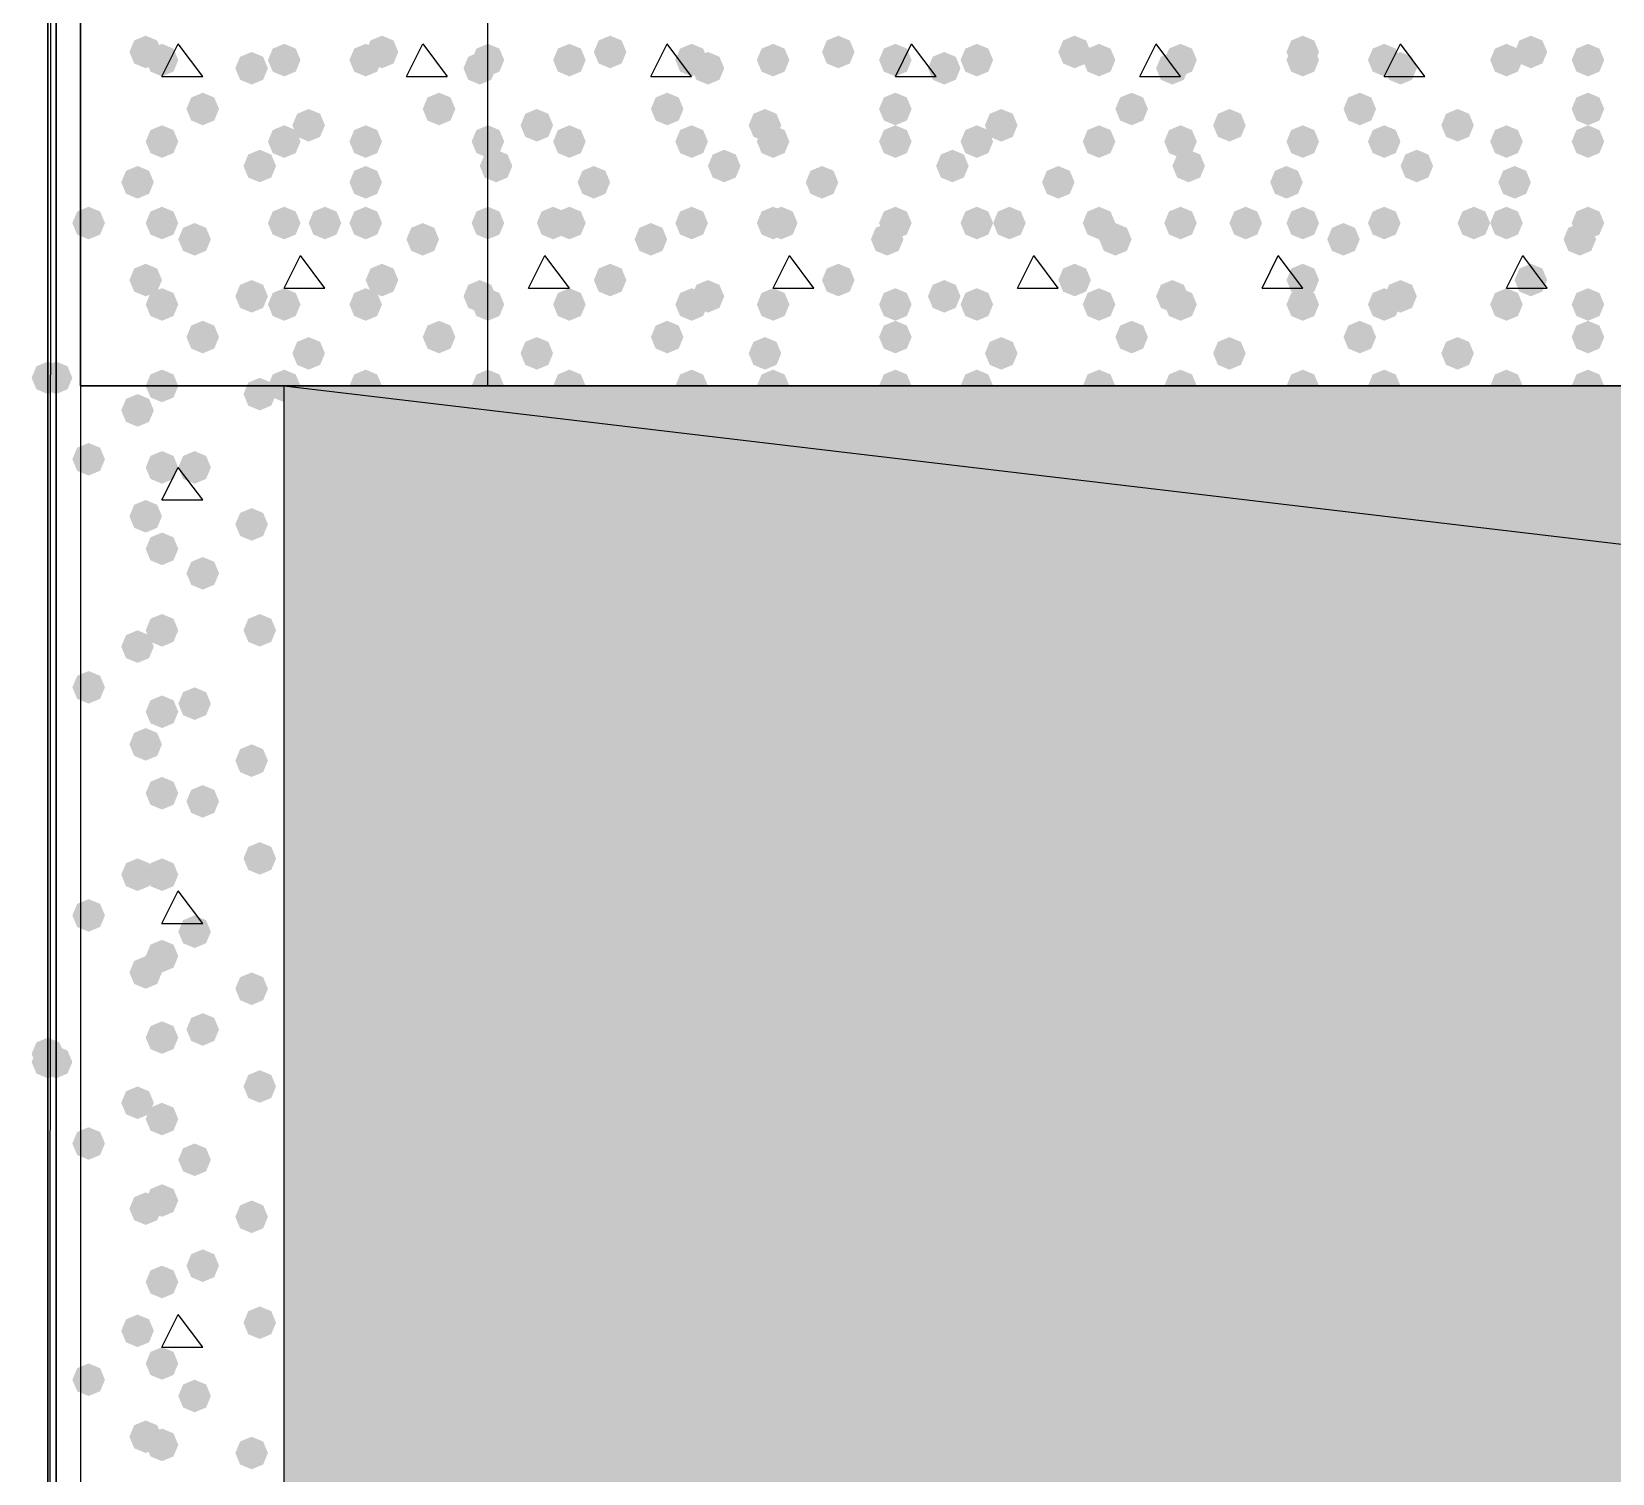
# Model space of a CAD drawing. Header units: millimetres. Extents: x 0 to 420, y 0 to 297.
# Drawn here: x 32.22 to 40.43, y 119.53 to 127.02 of the extents above; entities that cross this region are included whole.
import ezdxf

# ---------------------------------------------------------------- set-up
doc = ezdxf.new("R2010")
doc.units = ezdxf.units.MM
doc.layers.get('0').update_dxf_attribs({"linetype": 'CONTINUOUS'})

msp = doc.modelspace()

# ---------------------------------------------------------------- hatches: boundary and pattern name
at = {"true_color": 0x000007}
h = msp.add_hatch(color=0, dxfattribs=at)
h.paths.add_polyline_path([(32.342667, 226.271667), (32.342667, 82.677)], flags=0)
h.paths.add_polyline_path([(32.342667, 82.677), (32.342667, 226.271667)], flags=0)
for points in [[(32.893, 126.915333), (32.868129, 126.855538), (32.808333, 126.830667), (32.748537, 126.855538), (32.723667, 126.915333), (32.748537, 126.975129), (32.808333, 127), (32.868129, 126.975129)], [(34.120667, 126.915333), (34.095796, 126.855538), (34.036, 126.830667), (33.976204, 126.855538), (33.951333, 126.915333), (33.976204, 126.975129), (34.036, 127), (34.095796, 126.975129)], [(32.977667, 126.873), (32.952796, 126.813204), (32.893, 126.788333), (32.833204, 126.813204), (32.808333, 126.873), (32.833204, 126.932796), (32.893, 126.957667), (32.952796, 126.932796)], [(33.443333, 126.830667), (33.418463, 126.770871), (33.358667, 126.746), (33.298871, 126.770871), (33.274, 126.830667), (33.298871, 126.890462), (33.358667, 126.915333), (33.418462, 126.890463)], [(33.612667, 126.873), (33.587796, 126.813204), (33.528, 126.788333), (33.468204, 126.813204), (33.443333, 126.873), (33.468204, 126.932796), (33.528, 126.957667), (33.587796, 126.932796)], [(34.036, 126.873), (34.011129, 126.813204), (33.951333, 126.788333), (33.891537, 126.813204), (33.866667, 126.873), (33.891537, 126.932796), (33.951333, 126.957667), (34.011129, 126.932796)], [(34.628667, 126.830667), (34.603796, 126.770871), (34.544, 126.746), (34.484204, 126.770871), (34.459333, 126.830667), (34.484204, 126.890462), (34.544, 126.915333), (34.603796, 126.890463)], [(33.189333, 126.619), (33.164462, 126.559204), (33.104667, 126.534333), (33.044871, 126.559204), (33.02, 126.619), (33.044871, 126.678796), (33.104667, 126.703667), (33.164462, 126.678796)], [(34.417, 126.619), (34.392129, 126.559204), (34.332333, 126.534333), (34.272538, 126.559204), (34.247667, 126.619), (34.272537, 126.678796), (34.332333, 126.703667), (34.392129, 126.678796)], [(33.739667, 126.534333), (33.714796, 126.474537), (33.655, 126.449667), (33.595204, 126.474537), (33.570333, 126.534333), (33.595204, 126.594129), (33.655, 126.619), (33.714796, 126.594129)], [(32.977667, 126.449667), (32.952796, 126.389871), (32.893, 126.365), (32.833204, 126.389871), (32.808333, 126.449667), (32.833204, 126.509462), (32.893, 126.534333), (32.952796, 126.509463)], [(33.612667, 126.449667), (33.587796, 126.389871), (33.528, 126.365), (33.468204, 126.389871), (33.443333, 126.449667), (33.468204, 126.509462), (33.528, 126.534333), (33.587796, 126.509463)], [(34.036, 126.449667), (34.011129, 126.389871), (33.951333, 126.365), (33.891537, 126.389871), (33.866667, 126.449667), (33.891537, 126.509462), (33.951333, 126.534333), (34.011129, 126.509463)], [(33.485667, 126.322667), (33.460796, 126.262871), (33.401, 126.238), (33.341204, 126.262871), (33.316333, 126.322667), (33.341204, 126.382462), (33.401, 126.407333), (33.460796, 126.382463)], [(32.850667, 126.238), (32.825796, 126.178204), (32.766, 126.153333), (32.706204, 126.178204), (32.681333, 126.238), (32.706204, 126.297796), (32.766, 126.322667), (32.825796, 126.297796)], [(34.036, 126.238), (34.011129, 126.178204), (33.951333, 126.153333), (33.891537, 126.178204), (33.866667, 126.238), (33.891537, 126.297796), (33.951333, 126.322667), (34.011129, 126.297796)], [(32.596667, 126.026333), (32.571796, 125.966537), (32.512, 125.941667), (32.452204, 125.966537), (32.427333, 126.026333), (32.452204, 126.086129), (32.512, 126.111), (32.571796, 126.086129)], [(32.977667, 126.026333), (32.952796, 125.966537), (32.893, 125.941667), (32.833204, 125.966537), (32.808333, 126.026333), (32.833204, 126.086129), (32.893, 126.111), (32.952796, 126.086129)], [(33.612667, 126.026333), (33.587796, 125.966537), (33.528, 125.941667), (33.468204, 125.966537), (33.443333, 126.026333), (33.468204, 126.086129), (33.528, 126.111), (33.587796, 126.086129)], [(33.824333, 126.026333), (33.799462, 125.966537), (33.739667, 125.941667), (33.679871, 125.966537), (33.655, 126.026333), (33.679871, 126.086129), (33.739667, 126.111), (33.799462, 126.086129)], [(34.036, 126.026333), (34.011129, 125.966537), (33.951333, 125.941667), (33.891537, 125.966537), (33.866667, 126.026333), (33.891537, 126.086129), (33.951333, 126.111), (34.011129, 126.086129)], [(33.147, 125.941667), (33.122129, 125.881871), (33.062333, 125.857), (33.002538, 125.881871), (32.977667, 125.941667), (33.002537, 126.001462), (33.062333, 126.026333), (33.122129, 126.001463)], [(34.332333, 125.941667), (34.307463, 125.881871), (34.247667, 125.857), (34.187871, 125.881871), (34.163, 125.941667), (34.187871, 126.001462), (34.247667, 126.026333), (34.307462, 126.001463)], [(32.893, 125.73), (32.868129, 125.670204), (32.808333, 125.645333), (32.748537, 125.670204), (32.723667, 125.73), (32.748537, 125.789796), (32.808333, 125.814667), (32.868129, 125.789796)], [(34.120667, 125.73), (34.095796, 125.670204), (34.036, 125.645333), (33.976204, 125.670204), (33.951333, 125.73), (33.976204, 125.789796), (34.036, 125.814667), (34.095796, 125.789796)], [(32.977667, 125.603), (32.952796, 125.543204), (32.893, 125.518333), (32.833204, 125.543204), (32.808333, 125.603), (32.833204, 125.662796), (32.893, 125.687667), (32.952796, 125.662796)], [(33.443333, 125.645333), (33.418463, 125.585538), (33.358667, 125.560667), (33.298871, 125.585538), (33.274, 125.645333), (33.298871, 125.705129), (33.358667, 125.73), (33.418462, 125.705129)], [(33.612667, 125.603), (33.587796, 125.543204), (33.528, 125.518333), (33.468204, 125.543204), (33.443333, 125.603), (33.468204, 125.662796), (33.528, 125.687667), (33.587796, 125.662796)], [(34.036, 125.603), (34.011129, 125.543204), (33.951333, 125.518333), (33.891537, 125.543204), (33.866667, 125.603), (33.891537, 125.662796), (33.951333, 125.687667), (34.011129, 125.662796)], [(34.628667, 125.645333), (34.603796, 125.585538), (34.544, 125.560667), (34.484204, 125.585538), (34.459333, 125.645333), (34.484204, 125.705129), (34.544, 125.73), (34.603796, 125.705129)], [(33.189333, 125.433667), (33.164462, 125.373871), (33.104667, 125.349), (33.044871, 125.373871), (33.02, 125.433667), (33.044871, 125.493462), (33.104667, 125.518333), (33.164462, 125.493463)], [(34.417, 125.433667), (34.392129, 125.373871), (34.332333, 125.349), (34.272538, 125.373871), (34.247667, 125.433667), (34.272537, 125.493462), (34.332333, 125.518333), (34.392129, 125.493463)], [(33.739667, 125.349), (33.714796, 125.289204), (33.655, 125.264333), (33.595204, 125.289204), (33.570333, 125.349), (33.595204, 125.408796), (33.655, 125.433667), (33.714796, 125.408796)], [(32.977667, 125.179667), (32.952796, 125.119871), (32.893, 125.095), (32.833204, 125.119871), (32.808333, 125.179667), (32.833204, 125.239462), (32.893, 125.264333), (32.952796, 125.239463)], [(33.612667, 125.179667), (33.587796, 125.119871), (33.528, 125.095), (33.468204, 125.119871), (33.443333, 125.179667), (33.468204, 125.239462), (33.528, 125.264333), (33.587796, 125.239463)], [(34.036, 125.179667), (34.011129, 125.119871), (33.951333, 125.095), (33.891537, 125.119871), (33.866667, 125.179667), (33.891537, 125.239462), (33.951333, 125.264333), (34.011129, 125.239463)]]:
    msp.add_hatch(color=0, dxfattribs=at).paths.add_polyline_path(points, flags=0)
at = {"true_color": 0x000008}
for points in [[(35.306, 126.915333), (35.281129, 126.855538), (35.221333, 126.830667), (35.161537, 126.855538), (35.136667, 126.915333), (35.161537, 126.975129), (35.221333, 127), (35.281129, 126.975129)], [(36.491333, 126.915333), (36.466462, 126.855538), (36.406667, 126.830667), (36.346871, 126.855538), (36.322, 126.915333), (36.346871, 126.975129), (36.406667, 127), (36.466462, 126.975129)], [(37.719, 126.915333), (37.694129, 126.855538), (37.634333, 126.830667), (37.574538, 126.855538), (37.549667, 126.915333), (37.574537, 126.975129), (37.634333, 127), (37.694129, 126.975129)], [(38.904333, 126.915333), (38.879462, 126.855538), (38.819667, 126.830667), (38.759871, 126.855538), (38.735, 126.915333), (38.759871, 126.975129), (38.819667, 127), (38.879462, 126.975129)], [(40.089667, 126.915333), (40.064796, 126.855538), (40.005, 126.830667), (39.945204, 126.855538), (39.920333, 126.915333), (39.945204, 126.975129), (40.005, 127), (40.064796, 126.975129)], [(34.671, 126.873), (34.646129, 126.813204), (34.586333, 126.788333), (34.526537, 126.813204), (34.501667, 126.873), (34.526537, 126.932796), (34.586333, 126.957667), (34.646129, 126.932796)], [(35.094333, 126.873), (35.069462, 126.813204), (35.009667, 126.788333), (34.949871, 126.813204), (34.925, 126.873), (34.949871, 126.932796), (35.009667, 126.957667), (35.069462, 126.932796)], [(35.729333, 126.873), (35.704462, 126.813204), (35.644667, 126.788333), (35.584871, 126.813204), (35.56, 126.873), (35.584871, 126.932796), (35.644667, 126.957667), (35.704462, 126.932796)], [(35.814, 126.830667), (35.789129, 126.770871), (35.729333, 126.746), (35.669538, 126.770871), (35.644667, 126.830667), (35.669537, 126.890462), (35.729333, 126.915333), (35.789129, 126.890463)], [(36.152667, 126.873), (36.127796, 126.813204), (36.068, 126.788333), (36.008204, 126.813204), (35.983333, 126.873), (36.008204, 126.932796), (36.068, 126.957667), (36.127796, 126.932796)], [(36.787667, 126.873), (36.762796, 126.813204), (36.703, 126.788333), (36.643204, 126.813204), (36.618333, 126.873), (36.643204, 126.932796), (36.703, 126.957667), (36.762796, 126.932796)], [(37.041667, 126.830667), (37.016796, 126.770871), (36.957, 126.746), (36.897204, 126.770871), (36.872333, 126.830667), (36.897204, 126.890462), (36.957, 126.915333), (37.016796, 126.890463)], [(37.211, 126.873), (37.186129, 126.813204), (37.126333, 126.788333), (37.066537, 126.813204), (37.041667, 126.873), (37.066537, 126.932796), (37.126333, 126.957667), (37.186129, 126.932796)], [(37.846, 126.873), (37.821129, 126.813204), (37.761333, 126.788333), (37.701537, 126.813204), (37.676667, 126.873), (37.701537, 126.932796), (37.761333, 126.957667), (37.821129, 126.932796)], [(38.227, 126.830667), (38.202129, 126.770871), (38.142333, 126.746), (38.082538, 126.770871), (38.057667, 126.830667), (38.082537, 126.890462), (38.142333, 126.915333), (38.202129, 126.890463)], [(38.269333, 126.873), (38.244462, 126.813204), (38.184667, 126.788333), (38.124871, 126.813204), (38.1, 126.873), (38.124871, 126.932796), (38.184667, 126.957667), (38.244462, 126.932796)], [(38.904333, 126.873), (38.879462, 126.813204), (38.819667, 126.788333), (38.759871, 126.813204), (38.735, 126.873), (38.759871, 126.932796), (38.819667, 126.957667), (38.879462, 126.932796)], [(39.327667, 126.873), (39.302796, 126.813204), (39.243, 126.788333), (39.183204, 126.813204), (39.158333, 126.873), (39.183204, 126.932796), (39.243, 126.957667), (39.302796, 126.932796)], [(39.412333, 126.830667), (39.387463, 126.770871), (39.327667, 126.746), (39.267871, 126.770871), (39.243, 126.830667), (39.267871, 126.890462), (39.327667, 126.915333), (39.387462, 126.890463)], [(39.962667, 126.873), (39.937796, 126.813204), (39.878, 126.788333), (39.818204, 126.813204), (39.793333, 126.873), (39.818204, 126.932796), (39.878, 126.957667), (39.937796, 126.932796)], [(40.386, 126.873), (40.361129, 126.813204), (40.301333, 126.788333), (40.241537, 126.813204), (40.216667, 126.873), (40.241537, 126.932796), (40.301333, 126.957667), (40.361129, 126.932796)], [(35.602333, 126.619), (35.577463, 126.559204), (35.517667, 126.534333), (35.457871, 126.559204), (35.433, 126.619), (35.457871, 126.678796), (35.517667, 126.703667), (35.577462, 126.678796)], [(36.787667, 126.619), (36.762796, 126.559204), (36.703, 126.534333), (36.643204, 126.559204), (36.618333, 126.619), (36.643204, 126.678796), (36.703, 126.703667), (36.762796, 126.678796)], [(38.015333, 126.619), (37.990463, 126.559204), (37.930667, 126.534333), (37.870871, 126.559204), (37.846, 126.619), (37.870871, 126.678796), (37.930667, 126.703667), (37.990462, 126.678796)], [(39.200667, 126.619), (39.175796, 126.559204), (39.116, 126.534333), (39.056204, 126.559204), (39.031333, 126.619), (39.056204, 126.678796), (39.116, 126.703667), (39.175796, 126.678796)], [(40.386, 126.619), (40.361129, 126.559204), (40.301333, 126.534333), (40.241537, 126.559204), (40.216667, 126.619), (40.241537, 126.678796), (40.301333, 126.703667), (40.361129, 126.678796)], [(34.925, 126.534333), (34.900129, 126.474537), (34.840333, 126.449667), (34.780538, 126.474537), (34.755667, 126.534333), (34.780537, 126.594129), (34.840333, 126.619), (34.900129, 126.594129)], [(36.110333, 126.534333), (36.085463, 126.474537), (36.025667, 126.449667), (35.965871, 126.474537), (35.941, 126.534333), (35.965871, 126.594129), (36.025667, 126.619), (36.085462, 126.594129)], [(37.338, 126.534333), (37.313129, 126.474537), (37.253333, 126.449667), (37.193537, 126.474537), (37.168667, 126.534333), (37.193537, 126.594129), (37.253333, 126.619), (37.313129, 126.594129)], [(38.523333, 126.534333), (38.498463, 126.474537), (38.438667, 126.449667), (38.378871, 126.474537), (38.354, 126.534333), (38.378871, 126.594129), (38.438667, 126.619), (38.498462, 126.594129)], [(39.708667, 126.534333), (39.683796, 126.474537), (39.624, 126.449667), (39.564204, 126.474537), (39.539333, 126.534333), (39.564204, 126.594129), (39.624, 126.619), (39.683796, 126.594129)], [(34.671, 126.449667), (34.646129, 126.389871), (34.586333, 126.365), (34.526537, 126.389871), (34.501667, 126.449667), (34.526537, 126.509462), (34.586333, 126.534333), (34.646129, 126.509463)], [(35.094333, 126.449667), (35.069462, 126.389871), (35.009667, 126.365), (34.949871, 126.389871), (34.925, 126.449667), (34.949871, 126.509462), (35.009667, 126.534333), (35.069462, 126.509463)], [(35.729333, 126.449667), (35.704462, 126.389871), (35.644667, 126.365), (35.584871, 126.389871), (35.56, 126.449667), (35.584871, 126.509462), (35.644667, 126.534333), (35.704462, 126.509463)], [(36.152667, 126.449667), (36.127796, 126.389871), (36.068, 126.365), (36.008204, 126.389871), (35.983333, 126.449667), (36.008204, 126.509462), (36.068, 126.534333), (36.127796, 126.509463)], [(36.787667, 126.449667), (36.762796, 126.389871), (36.703, 126.365), (36.643204, 126.389871), (36.618333, 126.449667), (36.643204, 126.509462), (36.703, 126.534333), (36.762796, 126.509463)], [(37.211, 126.449667), (37.186129, 126.389871), (37.126333, 126.365), (37.066537, 126.389871), (37.041667, 126.449667), (37.066537, 126.509462), (37.126333, 126.534333), (37.186129, 126.509463)], [(37.846, 126.449667), (37.821129, 126.389871), (37.761333, 126.365), (37.701537, 126.389871), (37.676667, 126.449667), (37.701537, 126.509462), (37.761333, 126.534333), (37.821129, 126.509463)], [(38.269333, 126.449667), (38.244462, 126.389871), (38.184667, 126.365), (38.124871, 126.389871), (38.1, 126.449667), (38.124871, 126.509462), (38.184667, 126.534333), (38.244462, 126.509463)], [(38.904333, 126.449667), (38.879462, 126.389871), (38.819667, 126.365), (38.759871, 126.389871), (38.735, 126.449667), (38.759871, 126.509462), (38.819667, 126.534333), (38.879462, 126.509463)], [(39.327667, 126.449667), (39.302796, 126.389871), (39.243, 126.365), (39.183204, 126.389871), (39.158333, 126.449667), (39.183204, 126.509462), (39.243, 126.534333), (39.302796, 126.509463)], [(39.962667, 126.449667), (39.937796, 126.389871), (39.878, 126.365), (39.818204, 126.389871), (39.793333, 126.449667), (39.818204, 126.509462), (39.878, 126.534333), (39.937796, 126.509463)], [(40.386, 126.449667), (40.361129, 126.389871), (40.301333, 126.365), (40.241537, 126.389871), (40.216667, 126.449667), (40.241537, 126.509462), (40.301333, 126.534333), (40.361129, 126.509463)], [(34.713333, 126.322667), (34.688463, 126.262871), (34.628667, 126.238), (34.568871, 126.262871), (34.544, 126.322667), (34.568871, 126.382462), (34.628667, 126.407333), (34.688462, 126.382463)], [(35.898667, 126.322667), (35.873796, 126.262871), (35.814, 126.238), (35.754204, 126.262871), (35.729333, 126.322667), (35.754204, 126.382462), (35.814, 126.407333), (35.873796, 126.382463)], [(37.084, 126.322667), (37.059129, 126.262871), (36.999333, 126.238), (36.939538, 126.262871), (36.914667, 126.322667), (36.939537, 126.382462), (36.999333, 126.407333), (37.059129, 126.382463)], [(38.311667, 126.322667), (38.286796, 126.262871), (38.227, 126.238), (38.167204, 126.262871), (38.142333, 126.322667), (38.167204, 126.382462), (38.227, 126.407333), (38.286796, 126.382463)], [(39.497, 126.322667), (39.472129, 126.262871), (39.412333, 126.238), (39.352538, 126.262871), (39.327667, 126.322667), (39.352537, 126.382462), (39.412333, 126.407333), (39.472129, 126.382463)], [(35.221333, 126.238), (35.196463, 126.178204), (35.136667, 126.153333), (35.076871, 126.178204), (35.052, 126.238), (35.076871, 126.297796), (35.136667, 126.322667), (35.196462, 126.297796)], [(36.406667, 126.238), (36.381796, 126.178204), (36.322, 126.153333), (36.262204, 126.178204), (36.237333, 126.238), (36.262204, 126.297796), (36.322, 126.322667), (36.381796, 126.297796)], [(37.634333, 126.238), (37.609462, 126.178204), (37.549667, 126.153333), (37.489871, 126.178204), (37.465, 126.238), (37.489871, 126.297796), (37.549667, 126.322667), (37.609462, 126.297796)], [(38.819667, 126.238), (38.794796, 126.178204), (38.735, 126.153333), (38.675204, 126.178204), (38.650333, 126.238), (38.675204, 126.297796), (38.735, 126.322667), (38.794796, 126.297796)], [(40.005, 126.238), (39.980129, 126.178204), (39.920333, 126.153333), (39.860538, 126.178204), (39.835667, 126.238), (39.860537, 126.297796), (39.920333, 126.322667), (39.980129, 126.297796)], [(34.671, 126.026333), (34.646129, 125.966537), (34.586333, 125.941667), (34.526537, 125.966537), (34.501667, 126.026333), (34.526537, 126.086129), (34.586333, 126.111), (34.646129, 126.086129)], [(35.009667, 126.026333), (34.984796, 125.966537), (34.925, 125.941667), (34.865204, 125.966537), (34.840333, 126.026333), (34.865204, 126.086129), (34.925, 126.111), (34.984796, 126.086129)], [(35.094333, 126.026333), (35.069462, 125.966537), (35.009667, 125.941667), (34.949871, 125.966537), (34.925, 126.026333), (34.949871, 126.086129), (35.009667, 126.111), (35.069462, 126.086129)], [(35.729333, 126.026333), (35.704462, 125.966537), (35.644667, 125.941667), (35.584871, 125.966537), (35.56, 126.026333), (35.584871, 126.086129), (35.644667, 126.111), (35.704462, 126.086129)], [(36.152667, 126.026333), (36.127796, 125.966537), (36.068, 125.941667), (36.008204, 125.966537), (35.983333, 126.026333), (36.008204, 126.086129), (36.068, 126.111), (36.127796, 126.086129)], [(36.195, 126.026333), (36.170129, 125.966537), (36.110333, 125.941667), (36.050538, 125.966537), (36.025667, 126.026333), (36.050537, 126.086129), (36.110333, 126.111), (36.170129, 126.086129)], [(36.787667, 126.026333), (36.762796, 125.966537), (36.703, 125.941667), (36.643204, 125.966537), (36.618333, 126.026333), (36.643204, 126.086129), (36.703, 126.111), (36.762796, 126.086129)], [(37.211, 126.026333), (37.186129, 125.966537), (37.126333, 125.941667), (37.066537, 125.966537), (37.041667, 126.026333), (37.066537, 126.086129), (37.126333, 126.111), (37.186129, 126.086129)], [(37.380333, 126.026333), (37.355463, 125.966537), (37.295667, 125.941667), (37.235871, 125.966537), (37.211, 126.026333), (37.235871, 126.086129), (37.295667, 126.111), (37.355462, 126.086129)], [(37.846, 126.026333), (37.821129, 125.966537), (37.761333, 125.941667), (37.701537, 125.966537), (37.676667, 126.026333), (37.701537, 126.086129), (37.761333, 126.111), (37.821129, 126.086129)], [(38.269333, 126.026333), (38.244462, 125.966537), (38.184667, 125.941667), (38.124871, 125.966537), (38.1, 126.026333), (38.124871, 126.086129), (38.184667, 126.111), (38.244462, 126.086129)], [(38.608, 126.026333), (38.583129, 125.966537), (38.523333, 125.941667), (38.463538, 125.966537), (38.438667, 126.026333), (38.463537, 126.086129), (38.523333, 126.111), (38.583129, 126.086129)], [(38.904333, 126.026333), (38.879462, 125.966537), (38.819667, 125.941667), (38.759871, 125.966537), (38.735, 126.026333), (38.759871, 126.086129), (38.819667, 126.111), (38.879462, 126.086129)], [(39.327667, 126.026333), (39.302796, 125.966537), (39.243, 125.941667), (39.183204, 125.966537), (39.158333, 126.026333), (39.183204, 126.086129), (39.243, 126.111), (39.302796, 126.086129)], [(39.793333, 126.026333), (39.768463, 125.966537), (39.708667, 125.941667), (39.648871, 125.966537), (39.624, 126.026333), (39.648871, 126.086129), (39.708667, 126.111), (39.768462, 126.086129)], [(39.962667, 126.026333), (39.937796, 125.966537), (39.878, 125.941667), (39.818204, 125.966537), (39.793333, 126.026333), (39.818204, 126.086129), (39.878, 126.111), (39.937796, 126.086129)], [(40.386, 126.026333), (40.361129, 125.966537), (40.301333, 125.941667), (40.241537, 125.966537), (40.216667, 126.026333), (40.241537, 126.086129), (40.301333, 126.111), (40.361129, 126.086129)], [(35.517667, 125.941667), (35.492796, 125.881871), (35.433, 125.857), (35.373204, 125.881871), (35.348333, 125.941667), (35.373204, 126.001462), (35.433, 126.026333), (35.492796, 126.001463)], [(36.745333, 125.941667), (36.720463, 125.881871), (36.660667, 125.857), (36.600871, 125.881871), (36.576, 125.941667), (36.600871, 126.001462), (36.660667, 126.026333), (36.720462, 126.001463)], [(37.930667, 125.941667), (37.905796, 125.881871), (37.846, 125.857), (37.786204, 125.881871), (37.761333, 125.941667), (37.786204, 126.001462), (37.846, 126.026333), (37.905796, 126.001463)], [(39.116, 125.941667), (39.091129, 125.881871), (39.031333, 125.857), (38.971537, 125.881871), (38.946667, 125.941667), (38.971537, 126.001462), (39.031333, 126.026333), (39.091129, 126.001463)], [(40.343667, 125.941667), (40.318796, 125.881871), (40.259, 125.857), (40.199204, 125.881871), (40.174333, 125.941667), (40.199204, 126.001462), (40.259, 126.026333), (40.318796, 126.001463)], [(35.306, 125.73), (35.281129, 125.670204), (35.221333, 125.645333), (35.161537, 125.670204), (35.136667, 125.73), (35.161537, 125.789796), (35.221333, 125.814667), (35.281129, 125.789796)], [(36.491333, 125.73), (36.466462, 125.670204), (36.406667, 125.645333), (36.346871, 125.670204), (36.322, 125.73), (36.346871, 125.789796), (36.406667, 125.814667), (36.466462, 125.789796)], [(37.719, 125.73), (37.694129, 125.670204), (37.634333, 125.645333), (37.574538, 125.670204), (37.549667, 125.73), (37.574537, 125.789796), (37.634333, 125.814667), (37.694129, 125.789796)], [(38.904333, 125.73), (38.879462, 125.670204), (38.819667, 125.645333), (38.759871, 125.670204), (38.735, 125.73), (38.759871, 125.789796), (38.819667, 125.814667), (38.879462, 125.789796)], [(40.089667, 125.73), (40.064796, 125.670204), (40.005, 125.645333), (39.945204, 125.670204), (39.920333, 125.73), (39.945204, 125.789796), (40.005, 125.814667), (40.064796, 125.789796)], [(34.671, 125.603), (34.646129, 125.543204), (34.586333, 125.518333), (34.526537, 125.543204), (34.501667, 125.603), (34.526537, 125.662796), (34.586333, 125.687667), (34.646129, 125.662796)], [(35.094333, 125.603), (35.069462, 125.543204), (35.009667, 125.518333), (34.949871, 125.543204), (34.925, 125.603), (34.949871, 125.662796), (35.009667, 125.687667), (35.069462, 125.662796)], [(35.729333, 125.603), (35.704462, 125.543204), (35.644667, 125.518333), (35.584871, 125.543204), (35.56, 125.603), (35.584871, 125.662796), (35.644667, 125.687667), (35.704462, 125.662796)], [(35.814, 125.645333), (35.789129, 125.585538), (35.729333, 125.560667), (35.669538, 125.585538), (35.644667, 125.645333), (35.669537, 125.705129), (35.729333, 125.73), (35.789129, 125.705129)], [(36.152667, 125.603), (36.127796, 125.543204), (36.068, 125.518333), (36.008204, 125.543204), (35.983333, 125.603), (36.008204, 125.662796), (36.068, 125.687667), (36.127796, 125.662796)], [(36.787667, 125.603), (36.762796, 125.543204), (36.703, 125.518333), (36.643204, 125.543204), (36.618333, 125.603), (36.643204, 125.662796), (36.703, 125.687667), (36.762796, 125.662796)], [(37.041667, 125.645333), (37.016796, 125.585538), (36.957, 125.560667), (36.897204, 125.585538), (36.872333, 125.645333), (36.897204, 125.705129), (36.957, 125.73), (37.016796, 125.705129)], [(37.211, 125.603), (37.186129, 125.543204), (37.126333, 125.518333), (37.066537, 125.543204), (37.041667, 125.603), (37.066537, 125.662796), (37.126333, 125.687667), (37.186129, 125.662796)], [(37.846, 125.603), (37.821129, 125.543204), (37.761333, 125.518333), (37.701537, 125.543204), (37.676667, 125.603), (37.701537, 125.662796), (37.761333, 125.687667), (37.821129, 125.662796)], [(38.227, 125.645333), (38.202129, 125.585538), (38.142333, 125.560667), (38.082538, 125.585538), (38.057667, 125.645333), (38.082537, 125.705129), (38.142333, 125.73), (38.202129, 125.705129)], [(38.269333, 125.603), (38.244462, 125.543204), (38.184667, 125.518333), (38.124871, 125.543204), (38.1, 125.603), (38.124871, 125.662796), (38.184667, 125.687667), (38.244462, 125.662796)], [(38.904333, 125.603), (38.879462, 125.543204), (38.819667, 125.518333), (38.759871, 125.543204), (38.735, 125.603), (38.759871, 125.662796), (38.819667, 125.687667), (38.879462, 125.662796)], [(39.327667, 125.603), (39.302796, 125.543204), (39.243, 125.518333), (39.183204, 125.543204), (39.158333, 125.603), (39.183204, 125.662796), (39.243, 125.687667), (39.302796, 125.662796)], [(39.412333, 125.645333), (39.387463, 125.585538), (39.327667, 125.560667), (39.267871, 125.585538), (39.243, 125.645333), (39.267871, 125.705129), (39.327667, 125.73), (39.387462, 125.705129)], [(39.962667, 125.603), (39.937796, 125.543204), (39.878, 125.518333), (39.818204, 125.543204), (39.793333, 125.603), (39.818204, 125.662796), (39.878, 125.687667), (39.937796, 125.662796)], [(40.386, 125.603), (40.361129, 125.543204), (40.301333, 125.518333), (40.241537, 125.543204), (40.216667, 125.603), (40.241537, 125.662796), (40.301333, 125.687667), (40.361129, 125.662796)], [(35.602333, 125.433667), (35.577463, 125.373871), (35.517667, 125.349), (35.457871, 125.373871), (35.433, 125.433667), (35.457871, 125.493462), (35.517667, 125.518333), (35.577462, 125.493463)], [(36.787667, 125.433667), (36.762796, 125.373871), (36.703, 125.349), (36.643204, 125.373871), (36.618333, 125.433667), (36.643204, 125.493462), (36.703, 125.518333), (36.762796, 125.493463)], [(38.015333, 125.433667), (37.990463, 125.373871), (37.930667, 125.349), (37.870871, 125.373871), (37.846, 125.433667), (37.870871, 125.493462), (37.930667, 125.518333), (37.990462, 125.493463)], [(39.200667, 125.433667), (39.175796, 125.373871), (39.116, 125.349), (39.056204, 125.373871), (39.031333, 125.433667), (39.056204, 125.493462), (39.116, 125.518333), (39.175796, 125.493463)], [(40.386, 125.433667), (40.361129, 125.373871), (40.301333, 125.349), (40.241537, 125.373871), (40.216667, 125.433667), (40.241537, 125.493462), (40.301333, 125.518333), (40.361129, 125.493463)], [(34.925, 125.349), (34.900129, 125.289204), (34.840333, 125.264333), (34.780538, 125.289204), (34.755667, 125.349), (34.780537, 125.408796), (34.840333, 125.433667), (34.900129, 125.408796)], [(36.110333, 125.349), (36.085463, 125.289204), (36.025667, 125.264333), (35.965871, 125.289204), (35.941, 125.349), (35.965871, 125.408796), (36.025667, 125.433667), (36.085462, 125.408796)], [(37.338, 125.349), (37.313129, 125.289204), (37.253333, 125.264333), (37.193537, 125.289204), (37.168667, 125.349), (37.193537, 125.408796), (37.253333, 125.433667), (37.313129, 125.408796)], [(38.523333, 125.349), (38.498463, 125.289204), (38.438667, 125.264333), (38.378871, 125.289204), (38.354, 125.349), (38.378871, 125.408796), (38.438667, 125.433667), (38.498462, 125.408796)], [(39.708667, 125.349), (39.683796, 125.289204), (39.624, 125.264333), (39.564204, 125.289204), (39.539333, 125.349), (39.564204, 125.408796), (39.624, 125.433667), (39.683796, 125.408796)], [(34.671, 125.179667), (34.646129, 125.119871), (34.586333, 125.095), (34.526537, 125.119871), (34.501667, 125.179667), (34.526537, 125.239462), (34.586333, 125.264333), (34.646129, 125.239463)], [(35.094333, 125.179667), (35.069462, 125.119871), (35.009667, 125.095), (34.949871, 125.119871), (34.925, 125.179667), (34.949871, 125.239462), (35.009667, 125.264333), (35.069462, 125.239463)], [(35.729333, 125.179667), (35.704462, 125.119871), (35.644667, 125.095), (35.584871, 125.119871), (35.56, 125.179667), (35.584871, 125.239462), (35.644667, 125.264333), (35.704462, 125.239463)], [(36.152667, 125.179667), (36.127796, 125.119871), (36.068, 125.095), (36.008204, 125.119871), (35.983333, 125.179667), (36.008204, 125.239462), (36.068, 125.264333), (36.127796, 125.239463)], [(36.787667, 125.179667), (36.762796, 125.119871), (36.703, 125.095), (36.643204, 125.119871), (36.618333, 125.179667), (36.643204, 125.239462), (36.703, 125.264333), (36.762796, 125.239463)], [(37.211, 125.179667), (37.186129, 125.119871), (37.126333, 125.095), (37.066537, 125.119871), (37.041667, 125.179667), (37.066537, 125.239462), (37.126333, 125.264333), (37.186129, 125.239463)], [(37.846, 125.179667), (37.821129, 125.119871), (37.761333, 125.095), (37.701537, 125.119871), (37.676667, 125.179667), (37.701537, 125.239462), (37.761333, 125.264333), (37.821129, 125.239463)], [(38.269333, 125.179667), (38.244462, 125.119871), (38.184667, 125.095), (38.124871, 125.119871), (38.1, 125.179667), (38.124871, 125.239462), (38.184667, 125.264333), (38.244462, 125.239463)], [(38.904333, 125.179667), (38.879462, 125.119871), (38.819667, 125.095), (38.759871, 125.119871), (38.735, 125.179667), (38.759871, 125.239462), (38.819667, 125.264333), (38.879462, 125.239463)], [(39.327667, 125.179667), (39.302796, 125.119871), (39.243, 125.095), (39.183204, 125.119871), (39.158333, 125.179667), (39.183204, 125.239462), (39.243, 125.264333), (39.302796, 125.239463)], [(39.962667, 125.179667), (39.937796, 125.119871), (39.878, 125.095), (39.818204, 125.119871), (39.793333, 125.179667), (39.818204, 125.239462), (39.878, 125.264333), (39.937796, 125.239463)], [(40.386, 125.179667), (40.361129, 125.119871), (40.301333, 125.095), (40.241537, 125.119871), (40.216667, 125.179667), (40.241537, 125.239462), (40.301333, 125.264333), (40.361129, 125.239463)], [(33.485667, 125.137333), (33.460796, 125.077538), (33.401, 125.052667), (33.341204, 125.077538), (33.316333, 125.137333), (33.341204, 125.197129), (33.401, 125.222), (33.460796, 125.197129)], [(32.850667, 125.052667), (32.825796, 124.992871), (32.766, 124.968), (32.706204, 124.992871), (32.681333, 125.052667), (32.706204, 125.112462), (32.766, 125.137333), (32.825796, 125.112463)], [(32.596667, 124.798667), (32.571796, 124.738871), (32.512, 124.714), (32.452204, 124.738871), (32.427333, 124.798667), (32.452204, 124.858462), (32.512, 124.883333), (32.571796, 124.858463)], [(32.977667, 124.756333), (32.952796, 124.696537), (32.893, 124.671667), (32.833204, 124.696537), (32.808333, 124.756333), (32.833204, 124.816129), (32.893, 124.841), (32.952796, 124.816129)], [(33.147, 124.756333), (33.122129, 124.696537), (33.062333, 124.671667), (33.002538, 124.696537), (32.977667, 124.756333), (33.002537, 124.816129), (33.062333, 124.841), (33.122129, 124.816129)], [(32.893, 124.502333), (32.868129, 124.442537), (32.808333, 124.417667), (32.748537, 124.442537), (32.723667, 124.502333), (32.748537, 124.562129), (32.808333, 124.587), (32.868129, 124.562129)], [(33.443333, 124.46), (33.418463, 124.400204), (33.358667, 124.375333), (33.298871, 124.400204), (33.274, 124.46), (33.298871, 124.519796), (33.358667, 124.544667), (33.418462, 124.519796)], [(32.977667, 124.333), (32.952796, 124.273204), (32.893, 124.248333), (32.833204, 124.273204), (32.808333, 124.333), (32.833204, 124.392796), (32.893, 124.417667), (32.952796, 124.392796)], [(33.189333, 124.206), (33.164462, 124.146204), (33.104667, 124.121333), (33.044871, 124.146204), (33.02, 124.206), (33.044871, 124.265796), (33.104667, 124.290667), (33.164462, 124.265796)], [(32.977667, 123.909667), (32.952796, 123.849871), (32.893, 123.825), (32.833204, 123.849871), (32.808333, 123.909667), (32.833204, 123.969462), (32.893, 123.994333), (32.952796, 123.969463)], [(33.485667, 123.909667), (33.460796, 123.849871), (33.401, 123.825), (33.341204, 123.849871), (33.316333, 123.909667), (33.341204, 123.969462), (33.401, 123.994333), (33.460796, 123.969463)], [(32.850667, 123.825), (32.825796, 123.765204), (32.766, 123.740333), (32.706204, 123.765204), (32.681333, 123.825), (32.706204, 123.884796), (32.766, 123.909667), (32.825796, 123.884796)], [(32.596667, 123.613333), (32.571796, 123.553538), (32.512, 123.528667), (32.452204, 123.553538), (32.427333, 123.613333), (32.452204, 123.673129), (32.512, 123.698), (32.571796, 123.673129)], [(33.147, 123.528667), (33.122129, 123.468871), (33.062333, 123.444), (33.002538, 123.468871), (32.977667, 123.528667), (33.002537, 123.588462), (33.062333, 123.613333), (33.122129, 123.588463)], [(32.977667, 123.486333), (32.952796, 123.426537), (32.893, 123.401667), (32.833204, 123.426537), (32.808333, 123.486333), (32.833204, 123.546129), (32.893, 123.571), (32.952796, 123.546129)], [(32.893, 123.317), (32.868129, 123.257204), (32.808333, 123.232333), (32.748537, 123.257204), (32.723667, 123.317), (32.748537, 123.376796), (32.808333, 123.401667), (32.868129, 123.376796)], [(33.443333, 123.232333), (33.418463, 123.172537), (33.358667, 123.147667), (33.298871, 123.172537), (33.274, 123.232333), (33.298871, 123.292129), (33.358667, 123.317), (33.418462, 123.292129)], [(32.977667, 123.063), (32.952796, 123.003204), (32.893, 122.978333), (32.833204, 123.003204), (32.808333, 123.063), (32.833204, 123.122796), (32.893, 123.147667), (32.952796, 123.122796)], [(33.189333, 123.020667), (33.164462, 122.960871), (33.104667, 122.936), (33.044871, 122.960871), (33.02, 123.020667), (33.044871, 123.080462), (33.104667, 123.105333), (33.164462, 123.080463)], [(33.485667, 122.724333), (33.460796, 122.664537), (33.401, 122.639667), (33.341204, 122.664537), (33.316333, 122.724333), (33.341204, 122.784129), (33.401, 122.809), (33.460796, 122.784129)], [(32.850667, 122.639667), (32.825796, 122.579871), (32.766, 122.555), (32.706204, 122.579871), (32.681333, 122.639667), (32.706204, 122.699462), (32.766, 122.724333), (32.825796, 122.699463)], [(32.977667, 122.639667), (32.952796, 122.579871), (32.893, 122.555), (32.833204, 122.579871), (32.808333, 122.639667), (32.833204, 122.699462), (32.893, 122.724333), (32.952796, 122.699463)], [(32.596667, 122.428), (32.571796, 122.368204), (32.512, 122.343333), (32.452204, 122.368204), (32.427333, 122.428), (32.452204, 122.487796), (32.512, 122.512667), (32.571796, 122.487796)], [(33.147, 122.343333), (33.122129, 122.283537), (33.062333, 122.258667), (33.002538, 122.283537), (32.977667, 122.343333), (33.002537, 122.403129), (33.062333, 122.428), (33.122129, 122.403129)], [(32.977667, 122.216333), (32.952796, 122.156537), (32.893, 122.131667), (32.833204, 122.156537), (32.808333, 122.216333), (32.833204, 122.276129), (32.893, 122.301), (32.952796, 122.276129)], [(32.893, 122.131667), (32.868129, 122.071871), (32.808333, 122.047), (32.748537, 122.071871), (32.723667, 122.131667), (32.748537, 122.191462), (32.808333, 122.216333), (32.868129, 122.191463)], [(33.443333, 122.047), (33.418463, 121.987204), (33.358667, 121.962333), (33.298871, 121.987204), (33.274, 122.047), (33.298871, 122.106796), (33.358667, 122.131667), (33.418462, 122.106796)], [(32.977667, 121.793), (32.952796, 121.733204), (32.893, 121.708333), (32.833204, 121.733204), (32.808333, 121.793), (32.833204, 121.852796), (32.893, 121.877667), (32.952796, 121.852796)], [(33.189333, 121.835333), (33.164462, 121.775538), (33.104667, 121.750667), (33.044871, 121.775538), (33.02, 121.835333), (33.044871, 121.895129), (33.104667, 121.92), (33.164462, 121.895129)], [(33.485667, 121.539), (33.460796, 121.479204), (33.401, 121.454333), (33.341204, 121.479204), (33.316333, 121.539), (33.341204, 121.598796), (33.401, 121.623667), (33.460796, 121.598796)], [(32.850667, 121.454333), (32.825796, 121.394537), (32.766, 121.369667), (32.706204, 121.394537), (32.681333, 121.454333), (32.706204, 121.514129), (32.766, 121.539), (32.825796, 121.514129)], [(32.977667, 121.369667), (32.952796, 121.309871), (32.893, 121.285), (32.833204, 121.309871), (32.808333, 121.369667), (32.833204, 121.429462), (32.893, 121.454333), (32.952796, 121.429463)], [(32.596667, 121.242667), (32.571796, 121.182871), (32.512, 121.158), (32.452204, 121.182871), (32.427333, 121.242667), (32.452204, 121.302462), (32.512, 121.327333), (32.571796, 121.302463)], [(33.147, 121.158), (33.122129, 121.098204), (33.062333, 121.073333), (33.002538, 121.098204), (32.977667, 121.158), (33.002537, 121.217796), (33.062333, 121.242667), (33.122129, 121.217796)], [(32.893, 120.904), (32.868129, 120.844204), (32.808333, 120.819333), (32.748537, 120.844204), (32.723667, 120.904), (32.748537, 120.963796), (32.808333, 120.988667), (32.868129, 120.963796)], [(32.977667, 120.946333), (32.952796, 120.886537), (32.893, 120.861667), (32.833204, 120.886537), (32.808333, 120.946333), (32.833204, 121.006129), (32.893, 121.031), (32.952796, 121.006129)], [(33.443333, 120.861667), (33.418463, 120.801871), (33.358667, 120.777), (33.298871, 120.801871), (33.274, 120.861667), (33.298871, 120.921462), (33.358667, 120.946333), (33.418462, 120.921463)], [(33.189333, 120.607667), (33.164462, 120.547871), (33.104667, 120.523), (33.044871, 120.547871), (33.02, 120.607667), (33.044871, 120.667462), (33.104667, 120.692333), (33.164462, 120.667463)], [(32.977667, 120.523), (32.952796, 120.463204), (32.893, 120.438333), (32.833204, 120.463204), (32.808333, 120.523), (32.833204, 120.582796), (32.893, 120.607667), (32.952796, 120.582796)], [(32.850667, 120.269), (32.825796, 120.209204), (32.766, 120.184333), (32.706204, 120.209204), (32.681333, 120.269), (32.706204, 120.328796), (32.766, 120.353667), (32.825796, 120.328796)], [(33.485667, 120.311333), (33.460796, 120.251537), (33.401, 120.226667), (33.341204, 120.251537), (33.316333, 120.311333), (33.341204, 120.371129), (33.401, 120.396), (33.460796, 120.371129)], [(32.977667, 120.099667), (32.952796, 120.039871), (32.893, 120.015), (32.833204, 120.039871), (32.808333, 120.099667), (32.833204, 120.159462), (32.893, 120.184333), (32.952796, 120.159463)], [(32.596667, 120.015), (32.571796, 119.955204), (32.512, 119.930333), (32.452204, 119.955204), (32.427333, 120.015), (32.452204, 120.074796), (32.512, 120.099667), (32.571796, 120.074796)], [(33.147, 119.930333), (33.122129, 119.870538), (33.062333, 119.845667), (33.002538, 119.870538), (32.977667, 119.930333), (33.002537, 119.990129), (33.062333, 120.015), (33.122129, 119.990129)], [(32.893, 119.718667), (32.868129, 119.658871), (32.808333, 119.634), (32.748537, 119.658871), (32.723667, 119.718667), (32.748537, 119.778462), (32.808333, 119.803333), (32.868129, 119.778463)], [(32.977667, 119.676333), (32.952796, 119.616537), (32.893, 119.591667), (32.833204, 119.616537), (32.808333, 119.676333), (32.833204, 119.736129), (32.893, 119.761), (32.952796, 119.736129)], [(33.443333, 119.634), (33.418463, 119.574204), (33.358667, 119.549333), (33.298871, 119.574204), (33.274, 119.634), (33.298871, 119.693796), (33.358667, 119.718667), (33.418462, 119.693796)]]:
    msp.add_hatch(color=0, dxfattribs=at).paths.add_polyline_path(points, flags=0)
at = {"true_color": 0x0000fe}
for points in [[(32.385, 125.222), (32.360129, 125.162204), (32.300333, 125.137333), (32.240538, 125.162204), (32.215667, 125.222), (32.240537, 125.281796), (32.300333, 125.306667), (32.360129, 125.281796)], [(32.385, 125.222), (32.360129, 125.162204), (32.300333, 125.137333), (32.240538, 125.162204), (32.215667, 125.222), (32.240537, 125.281796), (32.300333, 125.306667), (32.360129, 125.281796)], [(32.385, 125.222), (32.360129, 125.162204), (32.300333, 125.137333), (32.240538, 125.162204), (32.215667, 125.222), (32.240537, 125.281796), (32.300333, 125.306667), (32.360129, 125.281796)], [(32.427333, 125.222), (32.402463, 125.162204), (32.342667, 125.137333), (32.282871, 125.162204), (32.258, 125.222), (32.282871, 125.281796), (32.342667, 125.306667), (32.402462, 125.281796)], [(32.385, 121.708333), (32.360129, 121.648537), (32.300333, 121.623667), (32.240538, 121.648537), (32.215667, 121.708333), (32.240537, 121.768129), (32.300333, 121.793), (32.360129, 121.768129)], [(32.385, 121.666), (32.360129, 121.606204), (32.300333, 121.581333), (32.240538, 121.606204), (32.215667, 121.666), (32.240537, 121.725796), (32.300333, 121.750667), (32.360129, 121.725796)], [(32.385, 121.666), (32.360129, 121.606204), (32.300333, 121.581333), (32.240538, 121.606204), (32.215667, 121.666), (32.240537, 121.725796), (32.300333, 121.750667), (32.360129, 121.725796)], [(32.427333, 121.666), (32.402463, 121.606204), (32.342667, 121.581333), (32.282871, 121.606204), (32.258, 121.666), (32.282871, 121.725796), (32.342667, 121.750667), (32.402462, 121.725796)]]:
    msp.add_hatch(color=0, dxfattribs=at).paths.add_polyline_path(points, flags=0)
at = {"true_color": 0x000008}
h = msp.add_hatch(color=0, dxfattribs=at)
h.paths.add_polyline_path([(194.902667, 125.179667), (33.528, 125.179667), (194.902667, 106.087333)], flags=0)
h.paths.add_polyline_path([(33.528, 125.179667), (194.902667, 106.087333), (33.528, 106.087333)], flags=0)

# ---------------------------------------------------------------- linework, layer by layer
at = {"color": 0, "true_color": 0x000007}
for points in [[(32.300333, 82.677), (32.300333, 226.314)], [(32.300333, 82.677), (32.342667, 82.677), (32.342667, 226.314)], [(32.342667, 226.271667), (32.342667, 82.677)], [(32.342667, 82.677), (32.342667, 226.271667)], [(32.469667, 125.179667), (32.469667, 148.463), (380.661333, 148.463), (380.661333, 125.179667), (218.228333, 125.179667), (218.228333, 103.970667), (194.902667, 103.970667), (194.902667, 125.179667)], [(32.469667, 125.179667), (32.469667, 148.463), (380.661333, 148.463), (380.661333, 125.179667), (218.228333, 125.179667), (218.228333, 103.970667), (194.902667, 103.970667), (194.902667, 125.179667)], [(32.469667, 127.296333), (32.469667, 125.179667), (34.586333, 125.179667), (34.586333, 127.296333)]]:
    msp.add_lwpolyline(points, close=True, dxfattribs=at)
for points in [[(32.300333, 82.677), (32.300333, 226.314)], [(32.300333, 226.314), (32.300333, 82.677)], [(32.342667, 82.677), (32.342667, 226.271667), (32.342667, 226.314)], [(32.342667, 82.677), (32.342667, 226.271667)], [(32.893, 126.788333), (32.977667, 126.957667)], [(33.104667, 126.788333), (32.977667, 126.957667)], [(34.163, 126.788333), (34.247667, 126.957667), (34.374667, 126.788333)], [(32.893, 126.788333), (33.104667, 126.788333)], [(34.163, 126.788333), (34.374667, 126.788333)], [(33.528, 125.687667), (33.612667, 125.857)], [(33.739667, 125.687667), (33.612667, 125.857)], [(33.528, 125.687667), (33.739667, 125.687667)], [(32.469667, 125.179667), (32.469667, 106.087333)], [(33.528, 106.087333), (33.528, 125.179667)], [(34.586333, 125.179667), (46.566667, 125.179667)]]:
    msp.add_lwpolyline(points, dxfattribs=at)
at = {"color": 0, "true_color": 0x000008}
for points in [[(35.433, 126.788333), (35.517667, 126.957667)], [(35.644667, 126.788333), (35.517667, 126.957667)], [(36.703, 126.788333), (36.787667, 126.957667)], [(36.914667, 126.788333), (36.787667, 126.957667)], [(37.973, 126.788333), (38.057667, 126.957667)], [(38.184667, 126.788333), (38.057667, 126.957667)], [(39.243, 126.788333), (39.327667, 126.957667)], [(39.454667, 126.788333), (39.327667, 126.957667)], [(35.433, 126.788333), (35.644667, 126.788333)], [(36.703, 126.788333), (36.914667, 126.788333)], [(37.973, 126.788333), (38.184667, 126.788333)], [(39.243, 126.788333), (39.454667, 126.788333)], [(34.798, 125.687667), (34.882667, 125.857)], [(35.009667, 125.687667), (34.882667, 125.857)], [(36.068, 125.687667), (36.152667, 125.857)], [(36.279667, 125.687667), (36.152667, 125.857)], [(37.338, 125.687667), (37.422667, 125.857)], [(37.549667, 125.687667), (37.422667, 125.857)], [(38.608, 125.687667), (38.692667, 125.857)], [(38.819667, 125.687667), (38.692667, 125.857)], [(39.878, 125.687667), (39.962667, 125.857)], [(40.089667, 125.687667), (39.962667, 125.857)], [(34.798, 125.687667), (35.009667, 125.687667)], [(36.068, 125.687667), (36.279667, 125.687667)], [(37.338, 125.687667), (37.549667, 125.687667)], [(38.608, 125.687667), (38.819667, 125.687667)], [(39.878, 125.687667), (40.089667, 125.687667)], [(32.893, 124.587), (32.977667, 124.756333)], [(33.104667, 124.587), (32.977667, 124.756333)], [(32.893, 124.587), (33.104667, 124.587)], [(32.893, 122.385667), (32.977667, 122.555)], [(33.104667, 122.385667), (32.977667, 122.555)], [(32.893, 122.385667), (33.104667, 122.385667)], [(32.893, 120.184333), (32.977667, 120.353667)], [(33.104667, 120.184333), (32.977667, 120.353667)], [(32.893, 120.184333), (33.104667, 120.184333)]]:
    msp.add_lwpolyline(points, dxfattribs=at)
for points in [[(194.902667, 125.179667), (33.528, 125.179667), (194.902667, 106.087333)], [(33.528, 125.179667), (194.902667, 106.087333), (33.528, 106.087333)]]:
    msp.add_lwpolyline(points, close=True, dxfattribs=at)

doc.saveas('drawing.dxf')
